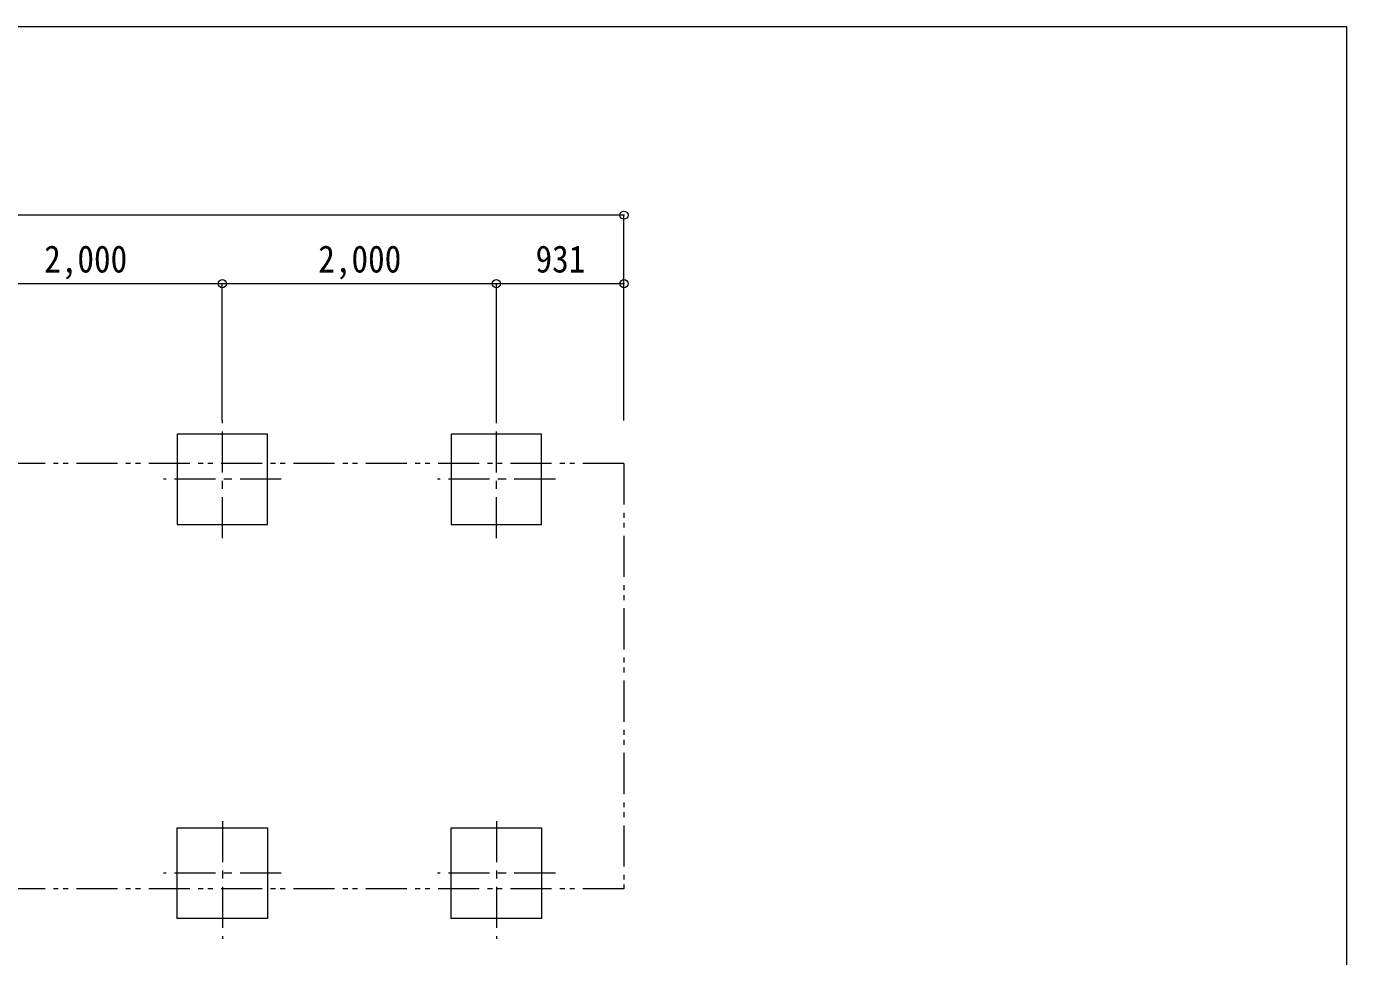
# Model space of a CAD drawing. Units: millimetres at full size, sheet at 1:60. Extents: x -16864 to 16864, y -11640 to 11640.
# Drawn here: x 6382 to 16016, y 4854 to 11640 of the extents above; entities that cross this region are included whole.
import ezdxf
from ezdxf.enums import TextEntityAlignment as Align

# ---------------------------------------------------------------- set-up
doc = ezdxf.new("R2010")
doc.units = ezdxf.units.MM
doc.header["$LTSCALE"] = 60
doc.header["$PDMODE"] = 32
doc.header["$PDSIZE"] = 60
doc.linetypes.add('CHAIN1', pattern=[8, 5, -1, 1, -1])
doc.linetypes.add('DOUBLE_CHAIN1', pattern=[8.8, 5, -1, 0.6, -0.6, 0.6, -1])
for name, color, linetype, lineweight in [('1-2', 134, 'Continuous', 9), ('1-8', 6, 'Continuous', 9), ('1-A', 4, 'CHAIN1', 9), ('F-0', 7, 'Continuous', 9)]:
    doc.layers.add(name, color=color, linetype=linetype, lineweight=lineweight)
doc.styles.add('ＭＳ ゴシック', font='')
doc.styles.get('ＭＳ ゴシック').set_extended_font_data('MS Gothic')

msp = doc.modelspace()

# ---------------------------------------------------------------- linework, layer by layer
at = {"layer": '1-2', "color": 6}
for p, q in [((10742.45, 10262.92), (-1116.55, 10262.92)), ((7811.45, 9762.92), (5811.45, 9762.92)), ((9811.45, 9762.92), (7811.45, 9762.92)), ((10742.45, 9762.92), (9811.45, 9762.92))]:
    msp.add_line(p, q, dxfattribs=at)
at = {"layer": '1-8'}
for p, q in [((10742.45, 8764.92), (10742.45, 10262.92)), ((7811.45, 8764.92), (7811.45, 9762.92)), ((9811.45, 8764.92), (9811.45, 9762.92))]:
    msp.add_line(p, q, dxfattribs=at)
for p in [(10742.45, 10262.92), (7811.45, 9762.92), (9811.45, 9762.92), (10742.45, 9762.92)]:
    msp.add_point(p, dxfattribs=at)
at = {"layer": '1-A'}
for p, q in [((7811.59, 7905.92), (7811.59, 8765.92)), ((9811.59, 7905.92), (9811.59, 8765.92)), ((8241.64, 8335.92), (7381.59, 8335.92)), ((10241.64, 8335.92), (9381.59, 8335.92)), ((7811.59, 5842.92), (7811.59, 4982.92)), ((9811.59, 5842.92), (9811.59, 4982.92)), ((8241.64, 5462.92), (7381.59, 5462.92)), ((10241.64, 5462.92), (9381.59, 5462.92))]:
    msp.add_line(p, q, dxfattribs=at)
at = {"layer": '1-A', "color": 7, "linetype": 'DOUBLE_CHAIN1'}
msp.add_line((10742.45, 8451.42), (-1116.42, 8451.42), dxfattribs=at)
at = {"layer": '1-A', "linetype": 'Continuous'}
for points in [[(7481.59, 8005.92), (8141.64, 8005.92), (8141.64, 8665.92), (7481.59, 8665.92)], [(9481.59, 8005.92), (10141.64, 8005.92), (10141.64, 8665.92), (9481.59, 8665.92)], [(7481.59, 5792.92), (8141.64, 5792.92), (8141.64, 5132.92), (7481.59, 5132.92)], [(9481.59, 5792.92), (10141.64, 5792.92), (10141.64, 5132.92), (9481.59, 5132.92)]]:
    msp.add_lwpolyline(points, close=True, dxfattribs=at)
at = {"layer": '1-A', "color": 7, "linetype": 'DOUBLE_CHAIN1'}
msp.add_lwpolyline([(10742.45, 8451.42), (10742.45, 5347.42), (-1116.42, 5347.42)], dxfattribs=at)
at = {"layer": 'F-0', "color": 5, "lineweight": 5}
for p, q in [((-16864.12, 11640), (16015.88, 11640)), ((16015.88, 11640), (16015.88, -11640))]:
    msp.add_line(p, q, dxfattribs=at)

# ---------------------------------------------------------------- texts
at = {"layer": '1-8', "color": 7, "style": 'ＭＳ ゴシック', "width": 0.9}
for s, p in [('2,000', (6511.45, 9785.26)), ('2,000', (8511.45, 9785.26)), ('931', (10096.95, 9785.26))]:
    msp.add_text(s, height=197.9, dxfattribs=at).set_placement(p, align=Align.BOTTOM_LEFT)

doc.saveas('drawing.dxf')
